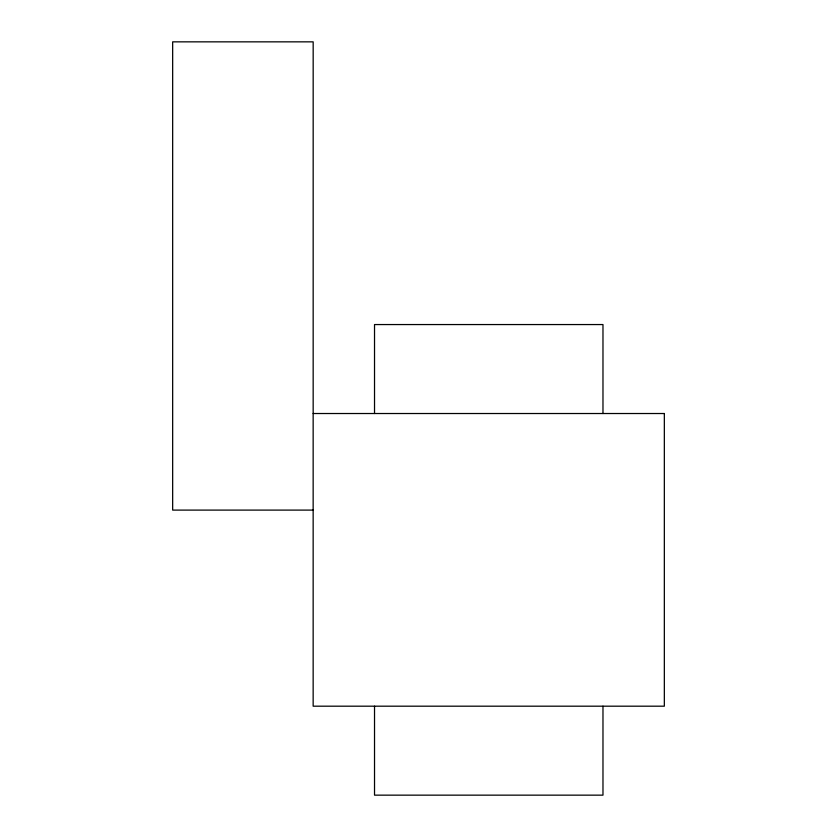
<?xml version="1.0" encoding="UTF-8"?>
<svg xmlns="http://www.w3.org/2000/svg" width="837" height="837" viewBox="0 0 837 837"><rect width="100%" height="100%" fill="white"/><g stroke="black" fill="none" stroke-linecap="round" stroke-linejoin="round"><path stroke-width="1.26" d="M313.164 413.52L313.174 41.85L172.663 41.85L172.663 510.099L313.174 510.099M602.975 413.52L602.975 324.557L374.526 324.557L374.526 413.52M602.975 706.187L602.975 795.15L374.526 795.15L374.526 706.187M664.337 413.52L313.153 413.52L313.153 706.187L664.337 706.187L664.337 413.52"/></g></svg>
